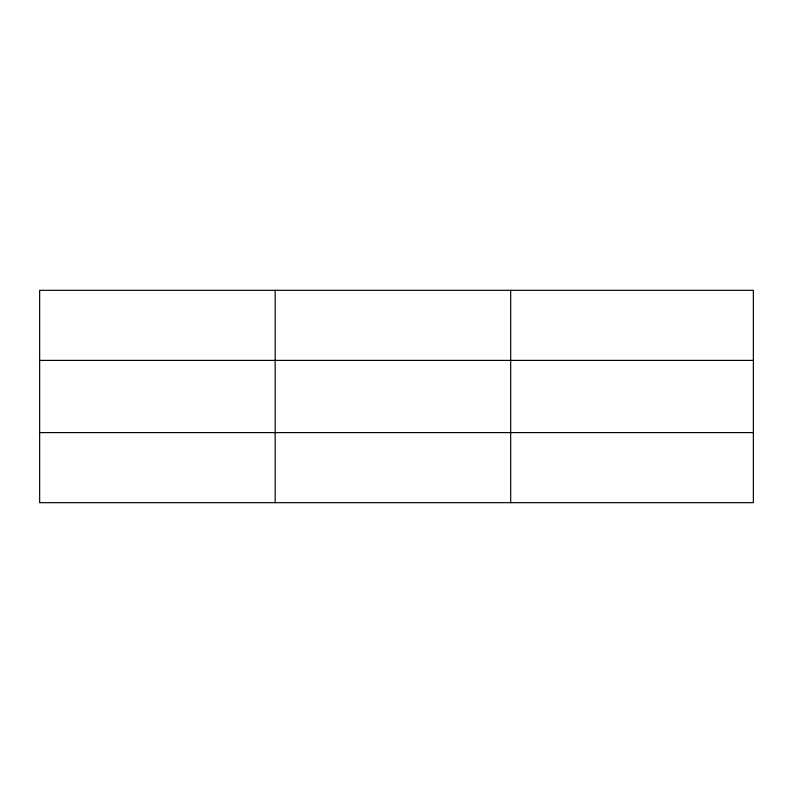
<?xml version="1.0" encoding="UTF-8"?>
<svg xmlns="http://www.w3.org/2000/svg" width="793" height="793" viewBox="0 0 793 793"><rect width="100%" height="100%" fill="white"/><g stroke="black" fill="none" stroke-linecap="round" stroke-linejoin="round"><path stroke-width="1.19" d="M275.171 502.683L275.171 290.317M510.692 502.683L510.692 290.317M753.35 360.399L753.35 290.317L39.65 290.317L39.65 502.683L753.35 502.683L753.35 360.399L39.65 360.399M39.65 432.601L753.35 432.601"/></g></svg>
